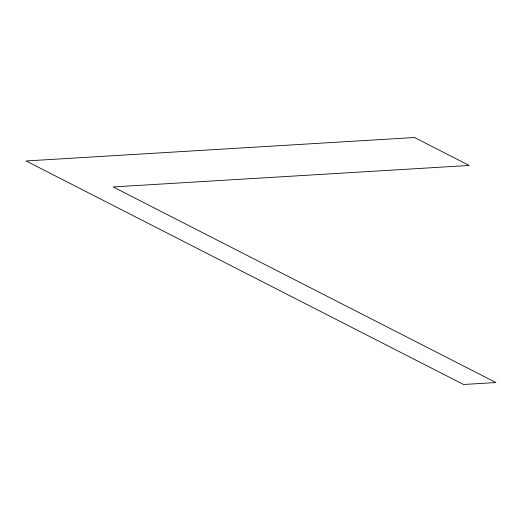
<?xml version="1.0" encoding="UTF-8"?>
<svg xmlns="http://www.w3.org/2000/svg" width="522" height="522" viewBox="0 0 522 522"><rect width="100%" height="100%" fill="white"/><g stroke="black" fill="none" stroke-linecap="round" stroke-linejoin="round"><path stroke-width="0.78" d="M414.514 137.514L26.1 160.965L463.529 384.486L495.9 382.535L113.15 186.948L469.193 165.454L414.514 137.514"/></g></svg>
